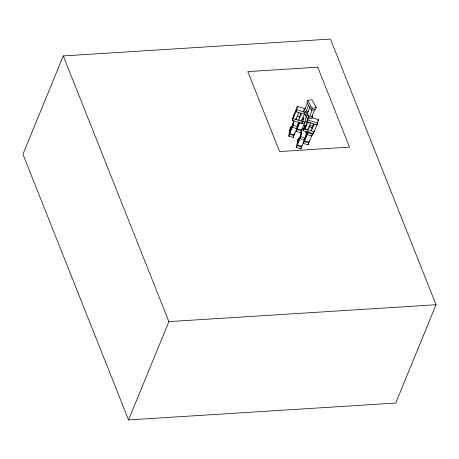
<?xml version="1.0" encoding="UTF-8"?>
<svg xmlns="http://www.w3.org/2000/svg" width="459" height="459" viewBox="0 0 459 459"><rect width="100%" height="100%" fill="white"/><g stroke="black" fill="none" stroke-linecap="round" stroke-linejoin="round"><path stroke-width="0.69" d="M294.558 132.8L293.318 137.482L288.763 136.214L289.973 128.704L290.771 126.764L292.073 127.126M288.763 136.214L289.554 134.275L290.771 126.764M291.178 129.731L291.614 127.028L293.416 122.639M298.511 121.928L297.736 126.707L296.939 128.646L292.383 127.373L293.49 120.545M292.383 127.373L293.181 125.433L293.955 120.654M293.318 137.482L293.645 135.439M301.305 131.44L300.777 132.737L296.221 131.463L296.772 128.05M296.939 128.646L297.271 126.598M296.221 131.463L297.461 126.776L299.257 122.387M297.679 125.427L297.897 124.062M298.746 124.309L299.073 122.283M301.982 145.555L300.966 148.859L296.411 147.591L297.621 140.081L298.419 138.142L299.721 138.503M296.411 147.591L297.208 145.646L298.419 138.142M298.935 140.431L299.262 138.406L301.322 133.391M306.492 131.257L305.39 138.084L304.592 140.024L300.037 138.75L301.247 131.24L304.501 123.264M301.902 128.75L301.569 130.798L297.013 129.524M300.037 138.75L300.834 136.811L302.045 129.3L303.996 129.845M300.496 122.805L304.397 123.896L304.621 122.53M304.397 123.896L305.195 121.956L306.296 115.129M300.966 148.859L301.19 147.494M309.274 140.833L308.144 144.82L303.588 143.547L304.248 139.45M304.592 140.024L304.81 138.658M303.588 143.547L304.828 138.865M306.113 136.392L307.473 131.853M307.214 134.711L308.012 132.771L312.568 134.039L311.77 135.979L307.214 134.711L307.656 131.963L305.086 138.234M308.012 132.771L308.23 131.406M308.144 144.82L308.368 143.455M311.77 135.979L312.103 133.936M302.481 117.837L303.829 118.233L302.406 123.528L292.308 120.574L292.928 117.217L297.352 106.436L305.43 108.8M293.726 115.278L293.1 118.634L303.204 121.589M296.554 108.376L295.929 111.732L305.361 114.492M292.308 120.574L296.726 109.793L297.352 106.436M296.193 118.118L295.94 119.46L298.775 112.564M301.959 119.11L301.58 121.124L304.409 114.228M302.406 123.528L302.779 121.515M311.678 117.642L318.414 119.615L317.789 122.972L313.365 133.753L303.267 130.792L304.684 125.496L306.033 125.892M303.267 130.792L304.684 125.496M305.046 128.996L307.874 122.1L310.714 122.932L307.886 129.828L305.046 128.996L305.671 125.64L307.214 121.876M317.49 122.226L316.991 124.911L306.893 121.956L307.513 118.6M306.893 121.956L307.937 118.674M307.886 129.828L308.138 128.486M313.365 133.753L313.617 132.404M314.415 130.465L314.163 131.808L304.065 128.853M63.273 55.935L22.95 154.258L128.56 419.933L395.727 403.065L436.05 304.742L330.44 39.067L63.273 55.935L168.883 321.61L128.56 419.933M290.002 131.526L292.831 124.63M292.486 126.741L289.658 133.638L294.213 134.912L297.042 128.015M300.909 113.172L299.366 116.936L298.74 120.292L301.569 113.396M307.765 100.441L306.968 102.38L311.351 110.24L315.494 109.512L316.285 107.572L311.908 99.712L307.765 100.441L312.143 108.301L311.351 110.24M304.512 109.942L307.341 103.045M299.687 122.622L297.116 128.893L301.672 130.161M308.568 105.254L305.74 112.151L308.505 111.669M303.296 119.524L303.829 118.233M310.141 106.534L307.312 113.436L309.286 116.97L312.114 110.074M297.65 142.904L300.479 136.007M307.725 119.076L308.523 117.137L304.139 109.276L303.347 111.216L307.725 119.076L311.868 118.347L312.665 116.408L311.988 115.198M300.14 138.119L297.312 145.015L301.867 146.289L304.696 139.387M311.873 116.517L314.702 109.615M305.803 132.513L306.337 131.222M307.318 134.074L304.489 140.976L309.045 142.244L311.873 135.348M313.491 123.861L311.948 127.619L311.322 130.976L314.151 124.079M317.88 120.906L318.414 119.615M312.143 108.301L316.285 107.572M308.523 117.137L312.665 116.408M168.883 321.61L436.05 304.742M303.244 121.411L305.195 121.956M309.871 125.445L313.13 126.351M293.181 125.433L297.736 126.707M300.834 136.811L305.39 138.084M289.554 134.275L294.11 135.543M304.386 141.607L308.941 142.881M297.208 145.646L301.764 146.92M296.726 109.793L304.81 112.157M297.093 116.259L299.784 117.051M307.685 120.017L317.789 122.972M308.729 126.678L312.768 127.86M317.731 67.186L247.82 71.598L279.594 151.539L349.506 147.121L317.731 67.186"/></g></svg>
